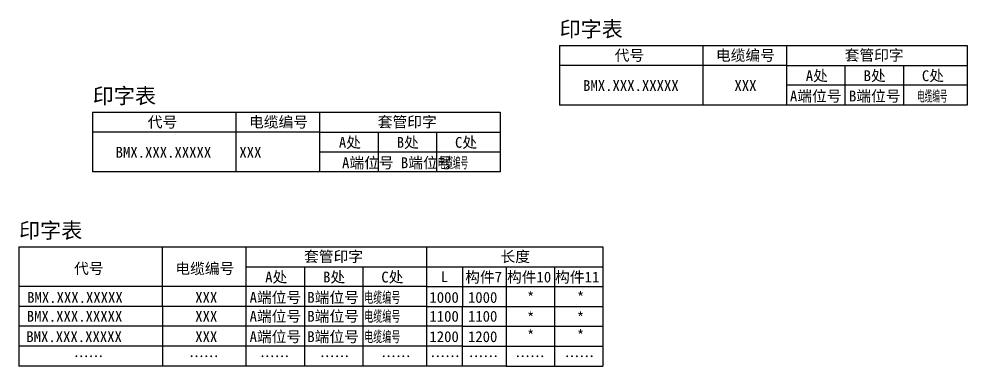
# Model space of a CAD drawing. Header units: inches. Extents: x -3640 to 2054, y -2291 to 954.
# Drawn here: x 1630.6 to 1937.6, y -1188.5 to -1076.3 of the extents above; entities that cross this region are included whole.
import ezdxf
from ezdxf.enums import TextEntityAlignment as Align

# ---------------------------------------------------------------- set-up
doc = ezdxf.new("R2010")
doc.units = ezdxf.units.IN
doc.header["$MEASUREMENT"] = 0
doc.styles.add('样式 1', font='')
doc.styles.get('样式 1').set_extended_font_data('SimSun')

# ---------------------------------------------------------------- blocks, each defined once
blk = doc.blocks.new('低频单根-印字表')
for p, q in [((0, 0), (131.93, 0)), ((0, 0), (0, -19.25)), ((46.51, -19.25), (46.51, 0)), ((73.49, 0), (73.49, -19.25)), ((131.93, 0), (131.93, -6.42)), ((73.49, -6.42), (131.93, -6.42)), ((92.42, -6.42), (92.42, -19.25)), ((111.36, -6.42), (111.36, -19.25)), ((131.93, -6.42), (131.93, -12.84)), ((131.93, -12.84), (73.49, -12.84)), ((131.93, -12.84), (131.93, -19.25)), ((54.55, -19.25), (0, -19.25)), ((73.49, -19.25), (54.55, -19.25)), ((92.42, -19.25), (73.49, -19.25)), ((111.36, -19.25), (92.42, -19.25)), ((131.93, -19.25), (111.36, -19.25))]:
    blk.add_line(p, q)
at = {"lineweight": 25}
blk.add_line((73.49, -6.42), (0, -6.42), dxfattribs=at)
at = {"style": '样式 1'}
for s, height, p in [('印字表', 5, (0.03, 2.83)), ('代号', 3.5, (17.85, -4.89)), ('电缆编号', 3.5, (50.63, -4.89)), ('套管印字', 3.5, (92.31, -4.86)), ('A处', 3.5, (79.72, -11.49)), ('B处', 3.5, (98.46, -11.49)), ('C处', 3.5, (117.32, -11.49))]:
    blk.add_text(s, height=height, dxfattribs=at).set_placement(p)
at = {"color": 1, "style": '样式 1'}
for tag, p in [('代号', (23, -14.66)), ('电缆编号', (60.31, -14.66)), ('1端位号', (82.85, -18.07)), ('2端位号', (101.86, -18.07))]:
    blk.add_attdef(tag, text='', height=3.5, dxfattribs=at).set_placement(p, align=Align.CENTER)
at = {"color": 1, "style": '样式 1', "width": 0.5}
blk.add_attdef('电缆编号-1', text='', height=3.5, dxfattribs=at).set_placement((120.48, -18.07), align=Align.CENTER)
blk = doc.blocks.new('射频单根-印字表')
for p, q in [((0, 0), (131.93, 0)), ((0, 0), (0, -19.25)), ((46.51, -19.25), (46.51, 0)), ((73.49, 0), (73.49, -19.25)), ((131.93, 0), (131.93, -6.42)), ((73.49, -6.42), (131.93, -6.42)), ((92.42, -6.42), (92.42, -19.25)), ((111.36, -6.42), (111.36, -19.25)), ((131.93, -6.42), (131.93, -12.84)), ((131.93, -12.84), (73.49, -12.84)), ((131.93, -12.84), (131.93, -19.25)), ((54.55, -19.25), (0, -19.25)), ((73.49, -19.25), (54.55, -19.25)), ((92.42, -19.25), (73.49, -19.25)), ((111.36, -19.25), (92.42, -19.25)), ((131.93, -19.25), (111.36, -19.25))]:
    blk.add_line(p, q)
at = {"lineweight": 25}
blk.add_line((73.49, -6.42), (0, -6.42), dxfattribs=at)
at = {"style": '样式 1'}
for s, height, p in [('印字表', 5, (0.03, 2.83)), ('代号', 3.5, (17.85, -4.89)), ('电缆编号', 3.5, (50.63, -4.89)), ('套管印字', 3.5, (92.31, -4.86)), ('A处', 3.5, (79.72, -11.49)), ('B处', 3.5, (98.46, -11.49)), ('C处', 3.5, (117.32, -11.49))]:
    blk.add_text(s, height=height, dxfattribs=at).set_placement(p)
at = {"color": 1, "style": '样式 1'}
for tag, p in [('代号', (23.1, -14.66)), ('电缆编号', (60.2, -14.66)), ('1端位号', (82.95, -18.07)), ('2端位号', (102.06, -18.07))]:
    blk.add_attdef(tag, text='', height=3.5, dxfattribs=at).set_placement(p, align=Align.CENTER)
at = {"color": 1, "style": '样式 1', "width": 0.5}
blk.add_attdef('电缆编号-1', text='', height=3.5, dxfattribs=at).set_placement((120.68, -18.07), align=Align.CENTER)
blk = doc.blocks.new('低频单根-印字表-连号')
for p, q in [((0, 0), (131.93, 0)), ((0, 0), (0, -19.25)), ((46.51, -19.25), (46.51, 0)), ((73.49, 0), (73.49, -19.25)), ((131.93, 0), (131.93, -6.42)), ((73.49, -6.42), (131.93, -6.42)), ((92.42, -6.42), (92.42, -19.25)), ((111.36, -6.42), (111.36, -19.25)), ((131.93, -6.42), (131.93, -12.84)), ((131.93, -12.84), (0, -12.84)), ((131.93, -12.84), (131.93, -19.25)), ((54.55, -19.25), (0, -19.25)), ((73.49, -19.25), (54.55, -19.25)), ((92.42, -19.25), (73.49, -19.25)), ((111.36, -19.25), (92.42, -19.25)), ((131.93, -19.25), (111.36, -19.25))]:
    blk.add_line(p, q)
at = {"lineweight": 25}
for p, q in [((131.93, 0), (157.75, 0)), ((157.75, 0), (173.38, 0)), ((173.38, 0), (189.01, 0)), ((189.01, 0), (189.01, -38.51)), ((131.93, -6.42), (143.57, -6.42)), ((143.57, -6.42), (143.57, -19.25)), ((143.57, -6.42), (157.78, -6.42)), ((157.75, -6.42), (157.75, -38.51)), ((157.78, -6.42), (173.42, -6.42)), ((173.38, -6.42), (173.38, -38.51)), ((173.42, -6.42), (189.05, -6.42)), ((131.93, -12.84), (157.78, -12.84)), ((157.78, -12.84), (173.42, -12.84)), ((173.42, -12.84), (189.05, -12.84)), ((0, -19.25), (0, -38.51)), ((46.51, -19.25), (46.51, -38.51)), ((73.49, -19.25), (73.49, -38.51)), ((92.42, -19.25), (92.42, -38.51)), ((111.36, -19.25), (111.36, -38.51)), ((131.93, -19.25), (143.57, -19.25)), ((131.93, -19.25), (131.93, -38.51)), ((143.57, -25.67), (143.57, -19.25)), ((143.57, -19.25), (189.01, -19.25)), ((143.57, -25.67), (0, -25.67)), ((143.57, -32.09), (143.57, -25.67)), ((143.57, -25.67), (189.01, -25.67)), ((143.57, -32.09), (0, -32.09)), ((143.57, -38.51), (143.57, -32.09)), ((143.57, -32.09), (189.01, -32.09)), ((157.75, -38.51), (0, -38.51)), ((157.75, -38.51), (173.38, -38.51)), ((173.38, -38.51), (189.01, -38.51))]:
    blk.add_line(p, q, dxfattribs=at)
at = {"style": '样式 1'}
for s, height, p in [('印字表', 5, (0.03, 2.83)), ('套管印字', 3.5, (92.31, -4.86)), ('长度', 3.5, (155.93, -4.86)), ('代号', 3.5, (17.85, -8.72)), ('电缆编号', 3.5, (50.63, -8.72)), ('A处', 3.5, (79.72, -11.49)), ('B处', 3.5, (98.46, -11.49)), ('C处', 3.5, (117.32, -11.49)), ('L', 3.5, (136.56, -11.35)), ('构件7', 3.5, (144.48, -11.49)), ('构件10', 3.5, (158.02, -11.49)), ('构件11', 3.5, (173.59, -11.49)), ('1000', 3.5, (132.89, -18.07)), ('1000', 3.5, (145.37, -18.07)), ('1100', 3.5, (132.89, -24.17)), ('1100', 3.5, (145.37, -24.17)), ('1200', 3.5, (132.89, -30.76)), ('1200', 3.5, (145.37, -30.76))]:
    blk.add_text(s, height=height, dxfattribs=at).set_placement(p)
at = {"color": 1, "style": '样式 1'}
for s, p in [('*', (164.49, -18.07)), ('*', (180.63, -18.07)), ('*', (164.49, -24.62)), ('*', (180.63, -24.62)), ('*', (164.49, -30.38)), ('*', (180.63, -30.38)), ('……', (17.8, -37.16)), ('……', (55.11, -37.16)), ('……', (78.04, -37.16)), ('……', (97.45, -37.16)), ('……', (117.31, -37.16)), ('……', (133.22, -37.16)), ('……', (145.62, -37.16)), ('……', (160.71, -37.16)), ('……', (176.69, -37.16))]:
    blk.add_text(s, height=3.5, dxfattribs=at).set_placement(p)
for tag, p in [('代号1', (2.65, -18.07)), ('电缆编号1', (57.07, -18.07)), ('1-1端位号', (74.68, -18.07)), ('1-2端位号', (93.37, -18.07)), ('代号2', (2.52, -24.17)), ('电缆编号2', (57.07, -24.17)), ('2-1端位号', (74.68, -24.17)), ('2-2端位号', (93.37, -24.17)), ('代号3', (2.38, -30.76)), ('电缆编号3', (57.07, -30.76)), ('3-1端位号', (74.68, -30.76)), ('3-2端位号', (93.37, -30.76))]:
    blk.add_attdef(tag, p, '', height=3.5, dxfattribs=at)
at = {"color": 1, "style": '样式 1', "width": 0.6}
for tag, p in [('1-电缆编号-1', (111.75, -18.07)), ('2-电缆编号-1', (111.75, -24.17)), ('3-电缆编号-1', (111.75, -30.76))]:
    blk.add_attdef(tag, p, '', height=3.5, dxfattribs=at)

msp = doc.modelspace()

# ---------------------------------------------------------------- block references
for name, p, values in [('射频单根-印字表', (1805.66, -1084.86), {'代号': 'BMX.XXX.XXXXX', '电缆编号': 'XXX', '1端位号': 'A端位号', '2端位号': 'B端位号', '电缆编号-1': '电缆编号'}), ('低频单根-印字表-连号', (1630.63, -1149.97), {'3-电缆编号-1': '电缆编号', '2-电缆编号-1': '电缆编号', '1-电缆编号-1': '电缆编号', '3-2端位号': 'B端位号', '2-2端位号': 'B端位号', '1-2端位号': 'B端位号', '3-1端位号': 'A端位号', '2-1端位号': 'A端位号', '1-1端位号': 'A端位号', '电缆编号3': 'XXX', '电缆编号2': 'XXX', '电缆编号1': 'XXX', '代号3': 'BMX.XXX.XXXXX', '代号2': 'BMX.XXX.XXXXX', '代号1': 'BMX.XXX.XXXXX'})]:
    msp.add_blockref(name, p).add_auto_attribs(values)
ref = msp.add_blockref('低频单根-印字表', (1654.49, -1106.43))
ref.add_attrib('电缆编号-1', '电缆编号', (1766.24, -1124.5), dxfattribs={"color": 1, "height": 3.5, "style": '样式 1', "width": 0.5})
ref.add_attrib('2端位号', 'B端位号', (1754.28, -1124.5), dxfattribs={"color": 1, "height": 3.5, "style": '样式 1'})
ref.add_attrib('1端位号', 'A端位号', (1735.24, -1124.5), dxfattribs={"color": 1, "height": 3.5, "style": '样式 1'})
ref.add_attrib('电缆编号', 'XXX', (1701.99, -1121.1), dxfattribs={"color": 1, "height": 3.5, "style": '样式 1'})
ref.add_attrib('代号', 'BMX.XXX.XXXXX', (1661.93, -1121.1), dxfattribs={"color": 1, "height": 3.5, "style": '样式 1'})

doc.saveas('drawing.dxf')
